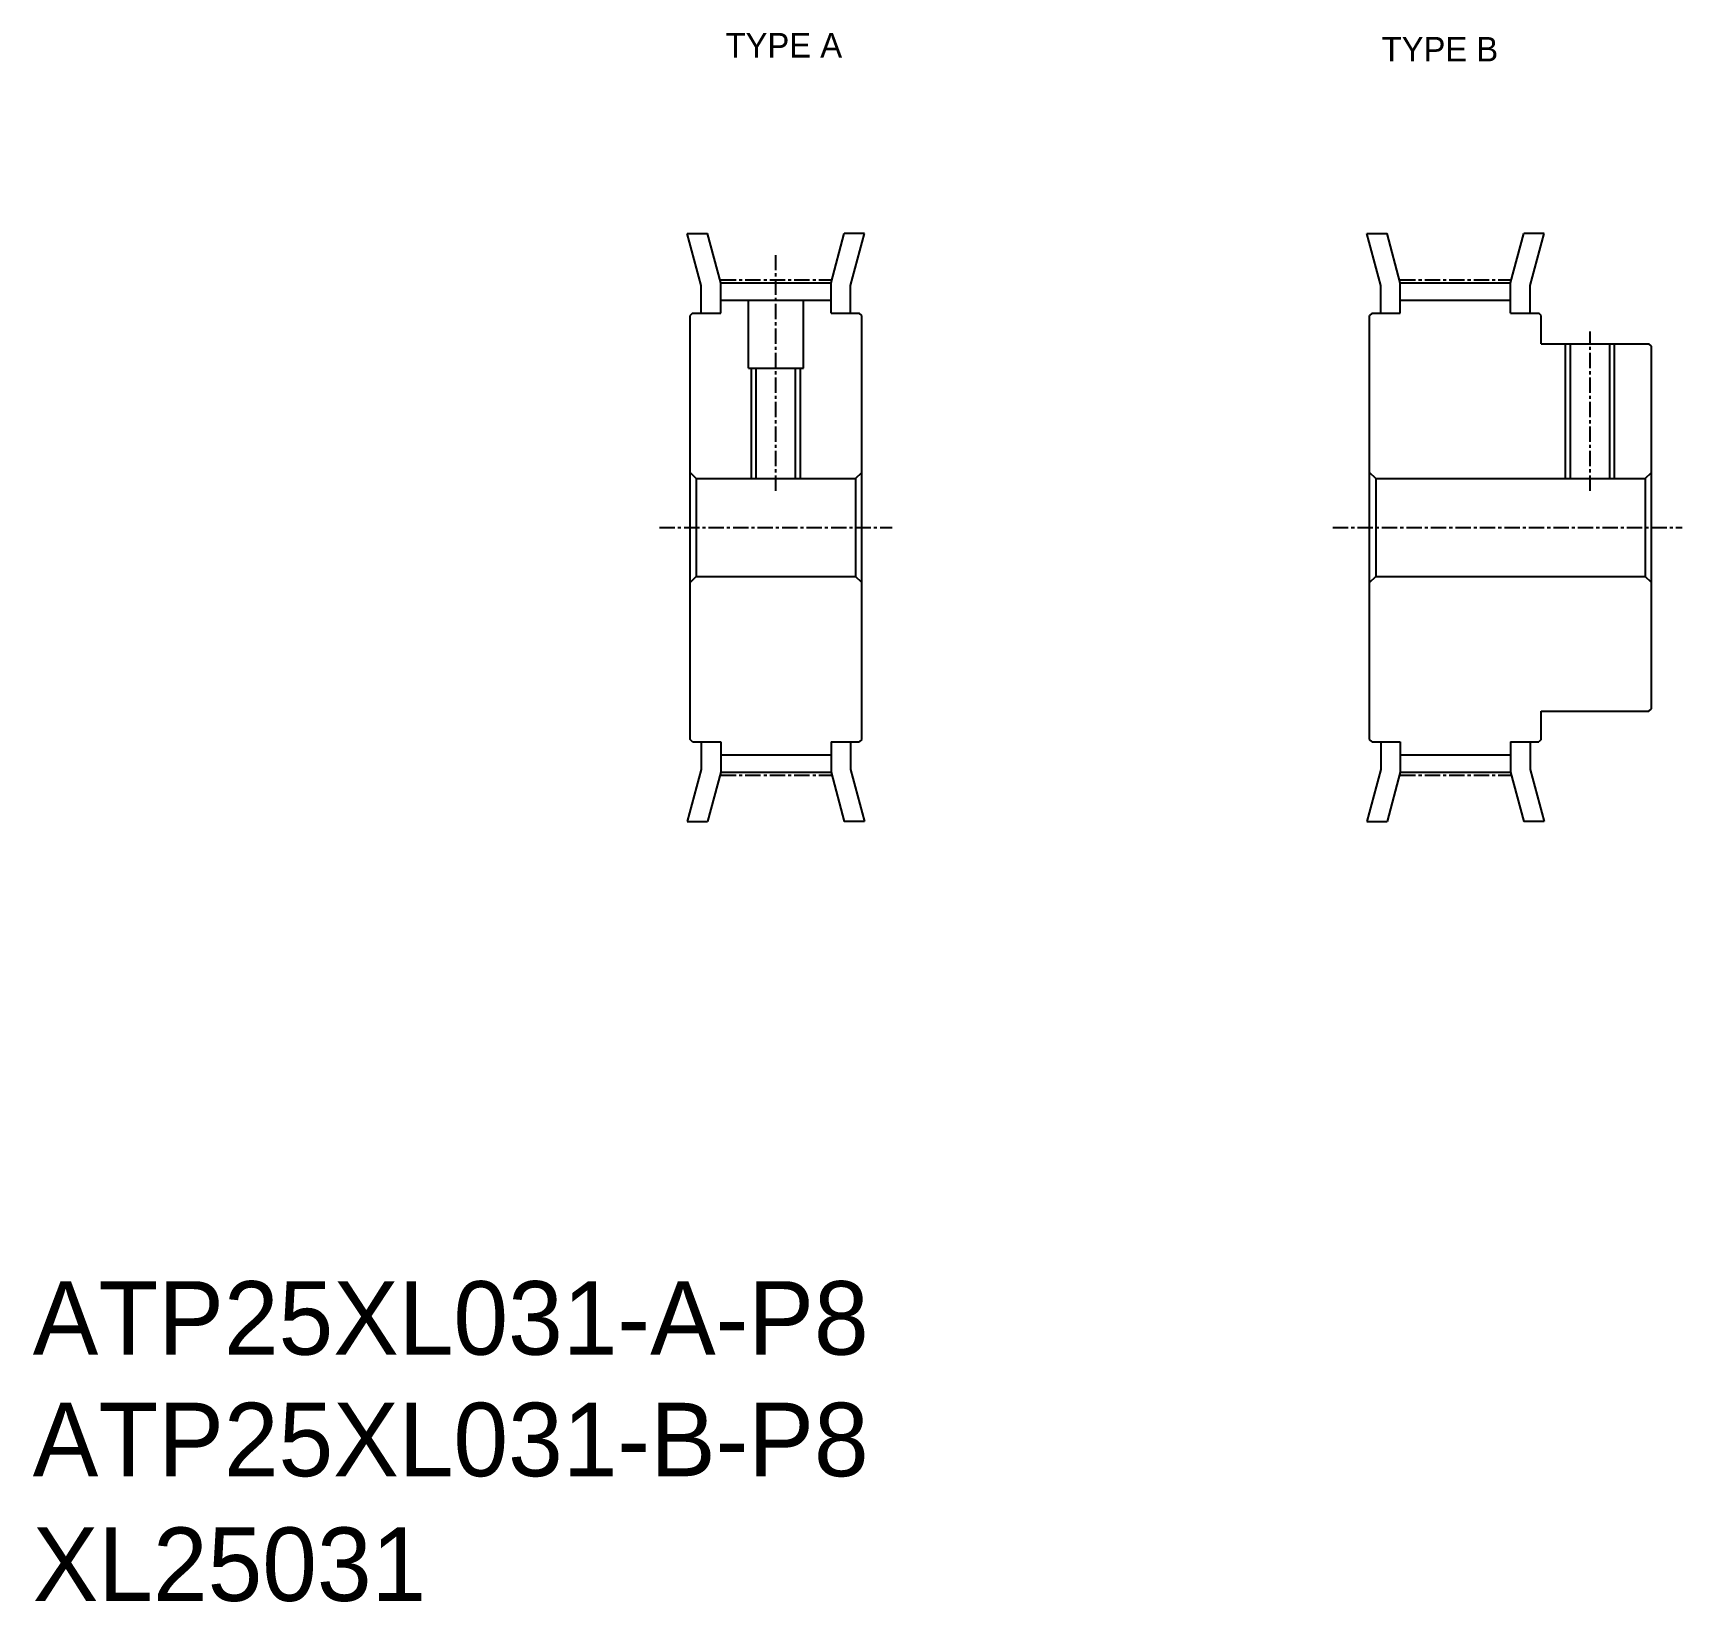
# Model space of a CAD drawing. Extents: x -286 to -151, y -61 to 67.
import ezdxf

# ---------------------------------------------------------------- set-up
doc = ezdxf.new("R2010")
doc.units = 0
doc.linetypes.add('CENTER', pattern=[2, 1.25, -0.25, 0.25, -0.25])
doc.layers.get('0').update_dxf_attribs({"linetype": 'CONTINUOUS'})
doc.layers.add('CENTER', color=1, linetype='CENTER')

msp = doc.modelspace()

# ---------------------------------------------------------------- linework, layer by layer
for p, q in [((-231.42, 46.55), (-232.56, 50.8)), ((-232.56, 50.8), (-230.9, 50.8)), ((-229.82, 46.76), (-230.9, 50.8)), ((-220.82, 46.76), (-219.74, 50.8)), ((-218.08, 50.8), (-219.74, 50.8)), ((-219.22, 46.55), (-218.08, 50.8)), ((-177.09, 50.8), (-175.43, 50.8)), ((-175.95, 46.55), (-177.09, 50.8)), ((-174.35, 46.76), (-175.43, 50.8)), ((-165.35, 46.76), (-164.27, 50.8)), ((-162.61, 50.8), (-164.27, 50.8)), ((-163.75, 46.55), (-162.61, 50.8)), ((-231.42, 44.3), (-231.42, 46.55)), ((-229.82, 44.3), (-229.82, 46.76)), ((-229.82, 46.76), (-220.82, 46.76)), ((-220.82, 44.3), (-220.82, 46.76)), ((-219.22, 44.3), (-219.22, 46.55)), ((-175.95, 44.3), (-175.95, 46.55)), ((-174.35, 44.3), (-174.35, 46.76)), ((-174.35, 46.76), (-165.35, 46.76)), ((-165.35, 44.3), (-165.35, 46.76)), ((-163.75, 44.3), (-163.75, 46.55)), ((-229.82, 45.36), (-220.82, 45.36)), ((-227.57, 39.8), (-227.57, 45.36)), ((-223.07, 39.8), (-223.07, 45.36)), ((-174.35, 45.36), (-165.35, 45.36)), ((-232.12, 44.3), (-232.32, 44.1)), ((-232.32, 9.5), (-232.32, 44.1)), ((-232.12, 44.3), (-229.82, 44.3)), ((-220.82, 44.3), (-218.52, 44.3)), ((-218.32, 44.1), (-218.52, 44.3)), ((-218.32, 9.5), (-218.32, 44.1)), ((-176.65, 44.3), (-176.85, 44.1)), ((-176.85, 9.5), (-176.85, 44.1)), ((-176.65, 44.3), (-174.35, 44.3)), ((-165.35, 44.3), (-163.05, 44.3)), ((-162.85, 44.1), (-163.05, 44.3)), ((-162.85, 41.8), (-162.85, 44.1)), ((-162.85, 41.8), (-154.05, 41.8)), ((-160.45, 30.8), (-160.45, 41.8)), ((-157.25, 30.8), (-157.25, 41.8)), ((-153.85, 41.6), (-154.05, 41.8)), ((-153.85, 12), (-153.85, 41.6)), ((-227.57, 39.8), (-223.07, 39.8)), ((-226.92, 30.8), (-226.92, 39.8)), ((-223.72, 30.8), (-223.72, 39.8)), ((-231.82, 30.8), (-232.32, 31.3)), ((-218.82, 30.8), (-218.32, 31.3)), ((-176.35, 30.8), (-176.85, 31.3)), ((-154.35, 30.8), (-153.85, 31.3)), ((-231.82, 30.8), (-218.82, 30.8)), ((-231.82, 30.8), (-231.82, 22.8)), ((-218.82, 30.8), (-218.82, 22.8)), ((-176.35, 30.8), (-154.35, 30.8)), ((-176.35, 30.8), (-176.35, 22.8)), ((-154.35, 30.8), (-154.35, 22.8)), ((-232.32, 22.3), (-231.82, 22.8)), ((-231.82, 22.8), (-218.82, 22.8)), ((-218.32, 22.3), (-218.82, 22.8)), ((-176.85, 22.3), (-176.35, 22.8)), ((-176.35, 22.8), (-154.35, 22.8)), ((-153.85, 22.3), (-154.35, 22.8)), ((-162.85, 11.8), (-154.05, 11.8)), ((-162.85, 9.5), (-162.85, 11.8)), ((-154.05, 11.8), (-153.85, 12)), ((-232.12, 9.3), (-232.32, 9.5)), ((-218.32, 9.5), (-218.52, 9.3)), ((-176.65, 9.3), (-176.85, 9.5)), ((-162.85, 9.5), (-163.05, 9.3)), ((-232.12, 9.3), (-229.82, 9.3)), ((-231.42, 9.3), (-231.42, 7.05)), ((-229.82, 9.3), (-229.82, 6.84)), ((-229.82, 8.24), (-220.82, 8.24)), ((-220.82, 9.3), (-218.52, 9.3)), ((-220.82, 9.3), (-220.82, 6.84)), ((-219.22, 9.3), (-219.22, 7.05)), ((-176.65, 9.3), (-174.35, 9.3)), ((-175.95, 9.3), (-175.95, 7.05)), ((-174.35, 9.3), (-174.35, 6.84)), ((-174.35, 8.24), (-165.35, 8.24)), ((-165.35, 9.3), (-163.05, 9.3)), ((-165.35, 9.3), (-165.35, 6.84)), ((-163.75, 9.3), (-163.75, 7.05)), ((-231.42, 7.05), (-232.56, 2.8)), ((-229.82, 6.84), (-230.9, 2.8)), ((-229.82, 6.84), (-220.82, 6.84)), ((-220.82, 6.84), (-219.74, 2.8)), ((-219.22, 7.05), (-218.08, 2.8)), ((-175.95, 7.05), (-177.09, 2.8)), ((-174.35, 6.84), (-175.43, 2.8)), ((-174.35, 6.84), (-165.35, 6.84)), ((-165.35, 6.84), (-164.27, 2.8)), ((-163.75, 7.05), (-162.61, 2.8)), ((-232.56, 2.8), (-230.9, 2.8)), ((-218.08, 2.8), (-219.74, 2.8)), ((-177.09, 2.8), (-175.43, 2.8)), ((-162.61, 2.8), (-164.27, 2.8))]:
    msp.add_line(p, q)
at = {"color": 3}
for p, q in [((-160.85, 30.8), (-160.85, 41.8)), ((-156.85, 30.8), (-156.85, 41.8)), ((-227.32, 30.8), (-227.32, 39.8)), ((-223.32, 30.8), (-223.32, 39.8))]:
    msp.add_line(p, q, dxfattribs=at)
at = {"layer": 'CENTER', "color": 1, "linetype": 'CENTER'}
for p, q in [((-225.32, 29.8), (-225.32, 49.02)), ((-229.82, 47.02), (-220.82, 47.02)), ((-174.35, 47.02), (-165.35, 47.02)), ((-158.85, 29.8), (-158.85, 42.8)), ((-234.82, 26.8), (-215.82, 26.8)), ((-179.85, 26.8), (-151.35, 26.8)), ((-229.82, 6.59), (-220.82, 6.59)), ((-174.35, 6.59), (-165.35, 6.59))]:
    msp.add_line(p, q, dxfattribs=at)

# ---------------------------------------------------------------- texts
for s, p in [('TYPE A', (-229.43, 65.16)), ('TYPE B', (-175.87, 64.84))]:
    msp.add_text(s, height=2).set_placement(p)
at = {"color": 7, "linetype": 'CONTINUOUS'}
for s, p in [('ATP25XL031-A-P8', (-285.99, -40.71)), ('ATP25XL031-B-P8', (-285.99, -50.63)), ('XL25031', (-285.99, -60.81))]:
    msp.add_text(s, height=6, dxfattribs=at).set_placement(p)

doc.saveas('drawing.dxf')
